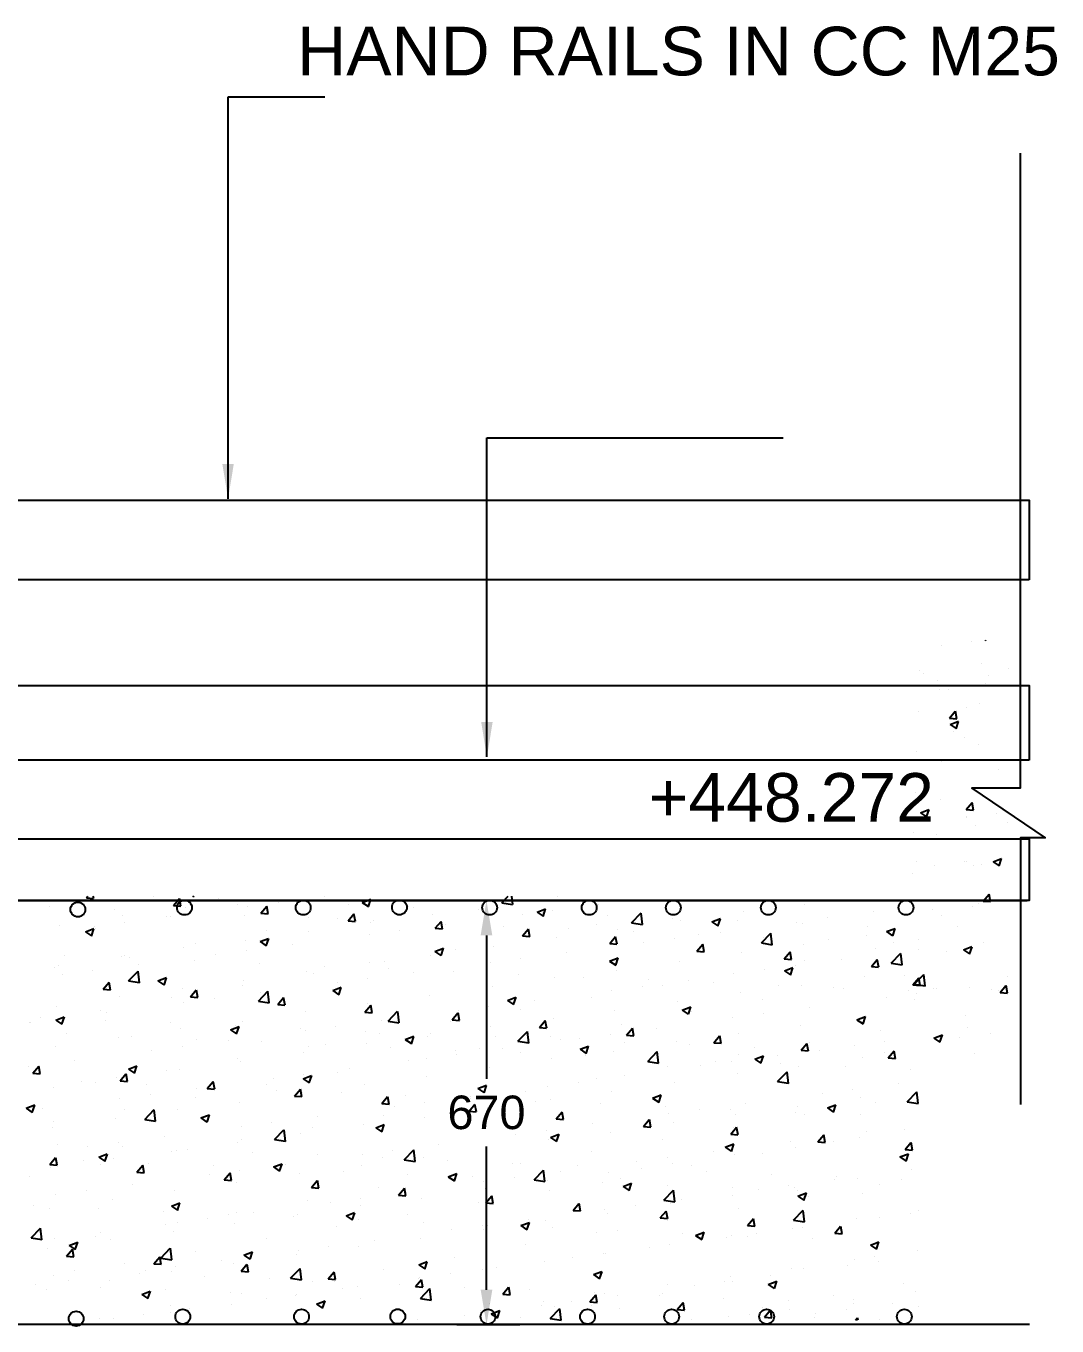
# Model space of a CAD drawing. Header units: metres. Extents: x 323 to 450, y 282 to 479.
# Drawn here: x 365.09 to 370.63, y 299.32 to 306.3 of the extents above; entities that cross this region are included whole.
import ezdxf

# ---------------------------------------------------------------- set-up
doc = ezdxf.new("R2010")
doc.units = ezdxf.units.M
doc.header["$MEASUREMENT"] = 0
for name, color, linetype in [('DIMENSION', 255, 'Continuous'), ('DRAWING', 7, 'Continuous'), ('HATCH', 7, 'Continuous'), ('TEXT', 255, 'Continuous')]:
    doc.layers.add(name, color=color, linetype=linetype)
doc.styles.get("Standard").update_dxf_attribs({"font": 'arial.ttf'})
doc.dimstyles.get("Standard").update_dxf_attribs({"dimtxt": 0.18, "dimasz": 0.1875, "dimexe": 0.18, "dimexo": 0.0625, "dimgap": 0.09, "dimtad": 0, "dimtih": 1, "dimtoh": 1, "dimdec": 4, "dimzin": 0, "dimdsep": 46, "dimtxsty": 'Standard', "dimcen": 0.09, "dimadec": 0, "dimazin": 0, "dimtfac": 1, "dimtdec": 4, "dimtofl": 0, "dimtmove": 0, "dimatfit": 3, "dimfxl": 1, "dimtolj": 1, "dimtzin": 0, "dimarcsym": 0})

# ---------------------------------------------------------------- blocks, each defined once
blk = doc.blocks.new('*D173')
at = {"layer": 'Defpoints', "color": 0, "ltscale": 0.02, "transparency": 16777216}
for p in [(367.3387, 301.6059), (367.5605, 301.6059), (367.3387, 299.3274)]:
    blk.add_point(p, dxfattribs=at)
at = {"layer": 'DIMENSION', "color": 0, "lineweight": -2, "ltscale": 0.02, "transparency": 16777216}
for p, q in [((367.4012, 301.6059), (367.7405, 301.6059)), ((367.5605, 301.4184), (367.5605, 300.6485)), ((367.5605, 299.5149), (367.5605, 300.2847)), ((367.4012, 299.3274), (367.7405, 299.3274))]:
    blk.add_line(p, q, dxfattribs=at)
at = {"layer": 'DIMENSION', "color": 0, "ltscale": 0.02, "transparency": 16777216}
for points in [[(367.5293, 301.4184), (367.5918, 301.4184), (367.5605, 301.6059)], [(367.5293, 299.5149), (367.5918, 299.5149), (367.5605, 299.3274)]]:
    blk.add_solid(points, dxfattribs=at)
at = {"layer": 'DIMENSION', "color": 0, "ltscale": 0.02, "transparency": 16777216, "insert": (367.5605, 300.4666), "char_height": 0.18, "attachment_point": 5}
blk.add_mtext('\\A1;670', dxfattribs=at)

msp = doc.modelspace()

# ---------------------------------------------------------------- linework, layer by layer
at = {"layer": 'DRAWING', "ltscale": 0.02}
for p, q in [((363.18099, 301.60589), (370.46525, 301.60589)), ((370.47779, 299.32738), (363.18099, 299.32738))]:
    msp.add_line(p, q, dxfattribs=at)
msp.add_lwpolyline([(370.42717, 305.62195), (370.42717, 302.20963), (370.16722, 302.20963), (370.56097, 301.94352), (370.42861, 301.94352), (370.42861, 300.51038)], dxfattribs=at)
for points in [[(370.47635, 303.32933), (363.92361, 303.32933), (363.92361, 303.75664), (370.47635, 303.75664)], [(370.47635, 302.36), (363.92361, 302.36), (363.92361, 302.76052), (370.47635, 302.76052)], [(363.18099, 301.93708), (370.47635, 301.93708), (370.47635, 301.60589), (363.18099, 301.60589)]]:
    msp.add_lwpolyline(points, close=True, dxfattribs=at)
for centre in [(365.36533, 301.55774), (365.93802, 301.56827), (366.57607, 301.56827), (367.09295, 301.56892), (367.57771, 301.56827), (368.11235, 301.56827), (368.5641, 301.56827), (369.07448, 301.56827), (369.81399, 301.56827), (367.08388, 299.3711), (365.35626, 299.35991), (365.92896, 299.37045), (366.567, 299.37045), (367.56865, 299.37045), (368.10329, 299.37045), (368.55503, 299.37045), (369.06542, 299.37045), (369.80492, 299.37045)]:
    msp.add_circle(centre, 0.0398, dxfattribs=at)
at = {"layer": 'HATCH', "ltscale": 0.02}
for p, q in [((370.00261, 302.97445), (370.00261, 302.97445)), ((370.16615, 302.99598), (370.16615, 302.99598)), ((370.23899, 303.00513), (370.24208, 303.00305)), ((370.24248, 303.00254), (370.24335, 303.00513)), ((369.88796, 302.83911), (369.88796, 302.83911)), ((370.21793, 302.88093), (370.21793, 302.88093)), ((370.36335, 302.8533), (370.36335, 302.8533)), ((369.90722, 302.82819), (369.90722, 302.82819)), ((369.98236, 302.78791), (369.98236, 302.78791)), ((370.24171, 302.77089), (370.24171, 302.77089)), ((370.25595, 302.81345), (370.25595, 302.81345)), ((369.99429, 302.73832), (369.99429, 302.73832)), ((370.04496, 302.74044), (370.04496, 302.74044)), ((370.04755, 302.58604), (370.07905, 302.62358)), ((370.087, 302.58212), (370.07944, 302.62307)), ((370.1389, 302.64447), (370.1389, 302.64447)), ((370.20999, 302.66346), (370.20999, 302.66346)), ((369.88001, 302.62163), (369.88001, 302.62163)), ((370.04755, 302.58604), (370.0866, 302.58263)), ((370.05063, 302.55124), (370.09637, 302.5688)), ((370.08353, 302.52882), (370.09677, 302.56829)), ((370.05063, 302.55124), (370.08313, 302.52932)), ((370.06985, 302.51323), (370.06985, 302.51323)), ((370.12598, 302.48139), (370.12598, 302.48139)), ((370.20204, 302.44598), (370.20204, 302.44598)), ((369.87207, 302.40416), (369.87207, 302.40416)), ((370.00741, 302.35045), (370.00741, 302.35045)), ((370.31057, 302.30989), (370.31057, 302.30989)), ((369.89799, 302.25557), (369.89799, 302.25557)), ((369.86412, 302.18669), (369.86412, 302.18669)), ((369.99877, 302.14756), (369.99877, 302.14756)), ((369.89168, 302.07752), (369.93742, 302.09507)), ((369.89168, 302.07752), (369.92417, 302.0556)), ((369.92457, 302.05509), (369.93782, 302.09457)), ((370.1382, 302.09465), (370.16969, 302.13219)), ((370.1382, 302.09465), (370.17724, 302.09124)), ((370.17764, 302.09073), (370.17009, 302.13168)), ((370.30225, 302.07376), (370.30225, 302.07376)), ((370.13651, 302.05981), (370.13651, 302.05981)), ((370.13871, 302.05223), (370.13871, 302.05223)), ((370.18616, 302.01104), (370.18616, 302.01104)), ((370.36142, 302.02606), (370.36142, 302.02606)), ((369.85618, 301.96922), (369.85618, 301.96922)), ((369.98044, 301.96066), (369.98044, 301.96066)), ((369.8688, 301.8155), (369.8688, 301.8155)), ((369.96685, 301.79457), (369.96685, 301.79457)), ((370.1304, 301.8161), (370.1304, 301.8161)), ((370.13697, 301.81723), (370.13697, 301.81723)), ((370.17821, 301.79357), (370.17821, 301.79357)), ((370.21753, 301.80076), (370.21753, 301.80076)), ((370.28162, 301.81449), (370.32737, 301.83205)), ((370.28163, 301.81449), (370.31412, 301.79257)), ((370.31452, 301.79207), (370.32777, 301.83155)), ((369.84824, 301.75174), (369.84824, 301.75174)), ((365.41102, 301.62052), (365.41869, 301.62967)), ((365.41102, 301.62052), (365.45007, 301.61711)), ((365.45047, 301.6166), (365.44806, 301.62967)), ((365.77158, 301.62954), (365.77158, 301.62954)), ((365.87959, 301.57953), (365.91109, 301.61706)), ((365.87959, 301.57953), (365.91864, 301.57611)), ((365.91904, 301.57561), (365.91149, 301.61656)), ((365.98177, 301.62967), (365.98697, 301.62616)), ((365.98737, 301.62565), (365.98872, 301.62967)), ((366.12031, 301.6148), (366.12031, 301.6148)), ((366.22364, 301.58572), (366.22364, 301.58572)), ((366.27215, 301.61068), (366.27215, 301.61068)), ((366.34816, 301.53854), (366.37966, 301.57607)), ((366.38761, 301.53461), (366.38006, 301.57556)), ((366.44135, 301.59373), (366.44135, 301.59373)), ((366.46905, 301.60007), (366.46905, 301.60007)), ((366.68877, 301.62631), (366.68877, 301.62631)), ((366.81778, 301.58533), (366.81778, 301.58533)), ((366.89332, 301.59576), (366.93907, 301.61331)), ((366.89332, 301.59576), (366.92582, 301.57384)), ((366.92622, 301.57333), (366.93947, 301.61281)), ((367.60821, 301.57899), (367.60821, 301.57899)), ((367.64301, 301.59403), (367.6772, 301.62967)), ((367.64301, 301.59403), (367.70111, 301.58502)), ((367.70151, 301.58454), (367.69626, 301.62967)), ((367.94363, 301.62498), (367.94363, 301.62498)), ((368.16399, 301.58549), (368.16399, 301.58549)), ((368.91557, 301.60604), (368.91557, 301.60604)), ((369.27036, 301.58613), (369.27036, 301.58613)), ((370.17027, 301.57609), (370.17027, 301.57609)), ((370.20596, 301.59101), (370.20596, 301.59101)), ((370.22884, 301.60326), (370.26033, 301.64079)), ((370.22884, 301.60326), (370.26789, 301.59985)), ((370.26828, 301.59934), (370.26073, 301.64029)), ((365.21185, 301.57125), (365.21185, 301.57125)), ((365.56059, 301.55652), (365.56059, 301.55652)), ((365.60676, 301.52286), (365.60676, 301.52286)), ((365.84265, 301.52032), (365.84265, 301.52032)), ((365.86523, 301.51789), (365.86523, 301.51789)), ((365.90932, 301.54179), (365.90932, 301.54179)), ((365.94218, 301.56886), (365.94218, 301.56886)), ((366.25806, 301.52705), (366.25806, 301.52705)), ((366.27781, 301.5722), (366.27781, 301.5722)), ((366.34816, 301.53854), (366.38721, 301.53512)), ((366.60679, 301.51232), (366.60679, 301.51232)), ((366.76116, 301.50767), (366.76116, 301.50767)), ((366.81673, 301.49754), (366.84823, 301.53507)), ((366.85618, 301.49362), (366.84863, 301.53457)), ((367.14214, 301.57307), (367.14214, 301.57307)), ((367.16652, 301.5706), (367.16652, 301.5706)), ((367.26891, 301.53001), (367.26891, 301.53001)), ((367.51525, 301.55586), (367.51525, 301.55586)), ((367.75303, 301.53138), (367.75303, 301.53138)), ((367.83217, 301.54344), (367.87791, 301.56099)), ((367.83217, 301.54344), (367.86467, 301.52152)), ((367.86399, 301.54113), (367.86399, 301.54113)), ((367.86507, 301.52101), (367.87831, 301.56049)), ((367.91657, 301.55291), (367.91657, 301.55291)), ((368.21272, 301.52639), (368.21272, 301.52639)), ((368.34021, 301.4859), (368.39109, 301.53893)), ((368.39871, 301.47641), (368.3915, 301.53845)), ((368.53458, 301.54064), (368.53458, 301.54064)), ((368.56146, 301.51166), (368.56146, 301.51166)), ((368.77102, 301.49112), (368.81676, 301.50867)), ((368.80391, 301.46869), (368.81716, 301.50817)), ((368.94038, 301.54431), (368.94038, 301.54431)), ((369.39179, 301.51209), (369.39179, 301.51209)), ((369.63921, 301.54467), (369.63921, 301.54467)), ((369.84029, 301.53427), (369.84029, 301.53427)), ((369.95854, 301.55844), (369.95854, 301.55844)), ((370.00548, 301.52321), (370.00548, 301.52321)), ((365.26745, 301.47388), (365.26745, 301.47388)), ((365.40558, 301.43737), (365.45132, 301.45493)), ((365.40558, 301.43737), (365.43807, 301.41545)), ((365.43847, 301.41495), (365.45172, 301.45443)), ((365.45427, 301.46378), (365.45427, 301.46378)), ((365.46167, 301.45492), (365.46167, 301.45492)), ((365.61781, 301.48531), (365.61781, 301.48531)), ((366.38017, 301.44228), (366.38017, 301.44228)), ((366.60351, 301.44219), (366.60351, 301.44219)), ((366.81673, 301.49754), (366.85578, 301.49412)), ((366.93893, 301.48818), (366.93893, 301.48818)), ((366.95553, 301.49758), (366.95553, 301.49758)), ((367.09303, 301.44449), (367.09303, 301.44449)), ((367.28531, 301.45655), (367.3168, 301.49408)), ((367.28531, 301.45655), (367.32435, 301.45313)), ((367.30426, 301.48285), (367.30426, 301.48285)), ((367.32475, 301.45262), (367.3172, 301.49357)), ((367.34045, 301.47707), (367.34045, 301.47707)), ((367.653, 301.46811), (367.653, 301.46811)), ((367.75388, 301.41555), (367.78537, 301.45308)), ((367.79332, 301.41163), (367.78577, 301.45258)), ((368.00173, 301.45338), (368.00173, 301.45338)), ((368.1536, 301.47524), (368.1536, 301.47524)), ((368.26566, 301.44933), (368.26566, 301.44933)), ((368.34021, 301.4859), (368.39831, 301.47689)), ((368.35047, 301.43864), (368.35047, 301.43864)), ((368.60496, 301.49831), (368.60496, 301.49831)), ((368.77102, 301.49112), (368.80351, 301.4692)), ((368.81567, 301.43625), (368.81567, 301.43625)), ((368.91019, 301.49693), (368.91019, 301.49693)), ((369.22825, 301.49056), (369.22825, 301.49056)), ((369.25893, 301.48219), (369.25893, 301.48219)), ((369.60766, 301.46746), (369.60766, 301.46746)), ((369.70986, 301.4388), (369.75561, 301.45635)), ((369.70986, 301.4388), (369.74236, 301.41688)), ((369.74276, 301.41637), (369.75601, 301.45585)), ((370.09032, 301.46694), (370.09032, 301.46694)), ((365.99919, 301.37688), (365.99919, 301.37688)), ((366.26421, 301.39321), (366.26421, 301.39321)), ((366.34442, 301.38505), (366.39017, 301.40261)), ((366.34442, 301.38505), (366.37692, 301.36313)), ((366.37732, 301.36263), (366.39057, 301.40211)), ((366.51691, 301.36864), (366.51691, 301.36864)), ((366.92949, 301.42296), (366.92949, 301.42296)), ((367.75388, 301.41555), (367.79292, 301.41213)), ((367.77262, 301.40985), (367.77262, 301.40985)), ((367.93568, 301.40751), (367.93568, 301.40751)), ((368.22245, 301.37456), (368.25394, 301.41209)), ((368.22245, 301.37456), (368.2615, 301.37114)), ((368.26189, 301.37063), (368.25434, 301.41158)), ((368.40471, 301.38214), (368.40471, 301.38214)), ((368.56825, 301.40367), (368.56825, 301.40367)), ((368.69102, 301.33356), (368.72251, 301.37109)), ((368.6992, 301.42391), (368.6992, 301.42391)), ((368.73047, 301.32964), (368.72291, 301.37059)), ((369.03742, 301.37777), (369.0883, 301.4308)), ((369.03742, 301.37777), (369.09552, 301.36876)), ((369.04794, 301.40917), (369.04794, 301.40917)), ((369.09592, 301.36828), (369.0887, 301.43032)), ((369.26241, 301.36866), (369.26241, 301.36866)), ((369.39667, 301.39444), (369.39667, 301.39444)), ((369.60172, 301.41764), (369.60172, 301.41764)), ((369.74541, 301.3797), (369.74541, 301.3797)), ((369.87932, 301.39392), (369.87932, 301.39392)), ((370.22806, 301.37919), (370.22806, 301.37919)), ((365.29287, 301.3122), (365.29287, 301.3122)), ((365.59882, 301.30539), (365.59882, 301.30539)), ((365.61821, 301.31148), (365.61821, 301.31148)), ((365.64161, 301.29747), (365.64161, 301.29747)), ((365.93423, 301.35138), (365.93423, 301.35138)), ((366.10595, 301.31454), (366.10595, 301.31454)), ((366.26949, 301.33607), (366.26949, 301.33607)), ((367.26096, 301.31253), (367.26096, 301.31253)), ((367.28327, 301.33273), (367.32901, 301.35029)), ((367.28327, 301.33273), (367.31577, 301.31081)), ((367.31617, 301.31031), (367.32941, 301.34979)), ((367.39163, 301.34445), (367.39163, 301.34445)), ((367.60027, 301.36151), (367.60027, 301.36151)), ((367.99213, 301.32783), (367.99213, 301.32783)), ((368.22212, 301.28041), (368.26786, 301.29797)), ((368.25501, 301.25799), (368.26826, 301.29747)), ((368.69102, 301.33356), (368.73007, 301.33015)), ((368.93244, 301.32684), (368.93244, 301.32684)), ((369.15959, 301.29257), (369.19108, 301.3301)), ((369.19904, 301.28864), (369.19148, 301.32959)), ((369.65056, 301.34704), (369.65056, 301.34704)), ((369.73462, 301.26964), (369.78551, 301.32267)), ((369.79313, 301.26015), (369.78591, 301.32219)), ((369.87993, 301.34132), (369.87993, 301.34132)), ((370.0341, 301.33335), (370.0341, 301.33335)), ((370.12267, 301.34077), (370.16841, 301.35833)), ((370.12267, 301.34077), (370.15517, 301.31885)), ((370.15557, 301.31834), (370.16881, 301.35782)), ((370.16233, 301.35862), (370.16233, 301.35862)), ((365.23722, 301.24609), (365.23722, 301.24609)), ((365.25951, 301.25641), (365.25951, 301.25641)), ((365.44596, 301.22765), (365.44596, 301.22765)), ((365.638, 301.17392), (365.68888, 301.22695)), ((365.6965, 301.16443), (365.68928, 301.22647)), ((365.69337, 301.26022), (365.69337, 301.26022)), ((365.99034, 301.28273), (365.99034, 301.28273)), ((366.33908, 301.268), (366.33908, 301.268)), ((366.68781, 301.25327), (366.68781, 301.25327)), ((366.93099, 301.27071), (366.93099, 301.27071)), ((367.01065, 301.27905), (367.01065, 301.27905)), ((367.03655, 301.23853), (367.03655, 301.23853)), ((367.58117, 301.27372), (367.58117, 301.27372)), ((367.74471, 301.29525), (367.74471, 301.29525)), ((368.22212, 301.28041), (368.25461, 301.25849)), ((368.25772, 301.23186), (368.25772, 301.23186)), ((368.59702, 301.28084), (368.59702, 301.28084)), ((369.05639, 301.2329), (369.05639, 301.2329)), ((369.15959, 301.29257), (369.19864, 301.28915)), ((369.16096, 301.22809), (369.20671, 301.24565)), ((369.16096, 301.22809), (369.19346, 301.20617)), ((369.19386, 301.20567), (369.20711, 301.24515)), ((369.21993, 301.25443), (369.21993, 301.25443)), ((369.26958, 301.28165), (369.26958, 301.28165)), ((369.46735, 301.28701), (369.46735, 301.28701)), ((369.62816, 301.25157), (369.65965, 301.28911)), ((369.62816, 301.25157), (369.66721, 301.24816)), ((369.66761, 301.24765), (369.66005, 301.2886)), ((369.73462, 301.26964), (369.79272, 301.26063)), ((365.28241, 301.20612), (365.28241, 301.20612)), ((365.50166, 301.12913), (365.53316, 301.16667)), ((365.54111, 301.12521), (365.53356, 301.16616)), ((365.638, 301.17392), (365.6961, 301.16491)), ((365.79552, 301.17435), (365.84127, 301.19191)), ((365.79552, 301.17435), (365.82802, 301.15243)), ((365.82842, 301.15193), (365.84167, 301.19141)), ((366.25626, 301.17573), (366.25626, 301.17573)), ((366.59557, 301.22471), (366.59557, 301.22471)), ((366.62967, 301.21366), (366.62967, 301.21366)), ((366.75763, 301.1653), (366.75763, 301.1653)), ((366.92117, 301.18683), (366.92117, 301.18683)), ((367.16859, 301.2194), (367.16859, 301.2194)), ((367.38528, 301.2238), (367.38528, 301.2238)), ((367.73402, 301.20906), (367.73402, 301.20906)), ((367.92774, 301.19004), (367.92774, 301.19004)), ((368.08275, 301.19433), (368.08275, 301.19433)), ((368.43149, 301.17959), (368.43149, 301.17959)), ((368.64381, 301.17859), (368.64381, 301.17859)), ((368.78022, 301.16486), (368.78022, 301.16486)), ((368.88859, 301.21625), (368.88859, 301.21625)), ((369.59377, 301.20017), (369.59377, 301.20017)), ((369.8071, 301.2036), (369.8071, 301.2036)), ((369.85091, 301.15287), (369.88241, 301.1904)), ((369.85867, 301.1561), (369.90955, 301.20913)), ((369.89036, 301.14894), (369.8828, 301.18989)), ((369.91717, 301.14661), (369.90995, 301.20865)), ((370.3595, 301.19882), (370.3595, 301.19882)), ((365.50166, 301.12913), (365.54071, 301.12572)), ((365.59087, 301.08791), (365.59087, 301.08791)), ((365.92629, 301.13391), (365.92629, 301.13391)), ((365.97024, 301.08814), (366.00173, 301.12567)), ((365.97024, 301.08814), (366.00928, 301.08472)), ((366.00968, 301.08422), (366.00213, 301.12517)), ((366.24868, 301.14826), (366.24868, 301.14826)), ((366.3352, 301.06579), (366.38609, 301.11882)), ((366.34505, 301.11098), (366.34505, 301.11098)), ((366.39371, 301.0563), (366.38649, 301.11834)), ((366.73437, 301.12203), (366.78011, 301.13959)), ((366.73437, 301.12203), (366.76687, 301.10011)), ((366.76727, 301.09961), (366.78051, 301.13909)), ((367.25302, 301.09506), (367.25302, 301.09506)), ((367.59232, 301.14404), (367.59232, 301.14404)), ((367.67322, 301.06971), (367.71896, 301.08727)), ((367.70611, 301.04729), (367.71936, 301.08677)), ((368.23285, 301.12448), (368.23285, 301.12448)), ((368.39639, 301.14601), (368.39639, 301.14601)), ((368.50761, 301.15085), (368.50761, 301.15085)), ((368.92449, 301.10937), (368.92449, 301.10937)), ((369.12896, 301.15012), (369.12896, 301.15012)), ((369.25447, 301.15119), (369.25447, 301.15119)), ((369.42611, 301.13821), (369.42611, 301.13821)), ((369.47769, 301.13539), (369.47769, 301.13539)), ((369.82643, 301.12065), (369.82643, 301.12065)), ((369.85091, 301.15287), (369.88996, 301.14945)), ((369.85867, 301.1561), (369.91677, 301.14709)), ((369.87161, 301.10519), (369.87161, 301.10519)), ((369.96034, 301.13487), (369.96034, 301.13487)), ((369.97851, 301.13342), (369.97851, 301.13342)), ((370.15438, 301.14115), (370.15438, 301.14115)), ((370.27482, 301.13001), (370.27482, 301.13001)), ((370.30908, 301.12014), (370.30908, 301.12014)), ((370.31948, 301.11187), (370.35098, 301.1494)), ((370.31948, 301.11187), (370.35853, 301.10845)), ((370.35893, 301.10795), (370.35137, 301.1489)), ((365.25157, 301.03893), (365.25157, 301.03893)), ((365.48672, 301.01747), (365.48672, 301.01747)), ((365.8677, 301.08287), (365.8677, 301.08287)), ((365.93409, 301.05688), (365.93409, 301.05688)), ((366.09764, 301.07841), (366.09764, 301.07841)), ((366.3352, 301.06579), (366.3933, 301.05678)), ((366.43881, 301.04714), (366.4703, 301.08468)), ((366.43881, 301.04714), (366.47785, 301.04373)), ((366.47825, 301.04322), (366.4707, 301.08417)), ((366.90738, 301.00615), (366.93887, 301.04368)), ((366.92304, 301.05324), (366.92304, 301.05324)), ((366.94682, 301.00223), (366.93927, 301.04318)), ((367.57286, 301.03759), (367.57286, 301.03759)), ((367.67322, 301.06971), (367.70571, 301.04779)), ((367.74564, 301.02006), (367.74564, 301.02006)), ((367.82027, 301.07016), (367.82027, 301.07016)), ((368.12663, 301.08546), (368.12663, 301.08546)), ((368.58908, 301.06337), (368.58908, 301.06337)), ((368.61206, 301.01739), (368.65781, 301.03495)), ((368.61206, 301.01739), (368.64456, 300.99547)), ((368.64496, 300.99497), (368.65821, 301.03445)), ((369.04513, 301.07281), (369.04513, 301.07281)), ((369.29549, 301.02935), (369.29549, 301.02935)), ((369.70807, 301.08366), (369.70807, 301.08366)), ((369.86224, 301.07569), (369.86224, 301.07569)), ((365.10573, 300.95207), (365.10573, 300.95207)), ((365.11056, 300.94846), (365.11056, 300.94846)), ((365.16566, 300.97838), (365.16566, 300.97838)), ((365.24662, 300.96365), (365.29237, 300.98121)), ((365.24663, 300.96365), (365.27912, 300.94173)), ((365.2741, 300.96999), (365.2741, 300.96999)), ((365.27952, 300.94123), (365.29277, 300.9807)), ((365.51439, 300.96365), (365.51439, 300.96365)), ((365.52152, 301.00256), (365.52152, 301.00256)), ((365.86313, 300.94891), (365.86313, 300.94891)), ((366.24832, 300.95826), (366.24832, 300.95826)), ((366.58763, 301.00724), (366.58763, 301.00724)), ((366.90738, 301.00615), (366.94643, 301.00273)), ((366.99673, 300.96174), (366.99673, 300.96174)), ((367.03241, 300.95766), (367.08329, 301.01069)), ((367.03241, 300.95766), (367.09051, 300.94865)), ((367.09091, 300.94817), (367.08369, 301.01021)), ((367.36466, 300.95466), (367.36466, 300.95466)), ((367.37595, 300.96515), (367.40744, 301.00269)), ((367.37595, 300.96515), (367.415, 300.96174)), ((367.41539, 300.96123), (367.40784, 301.00218)), ((367.40931, 301.01606), (367.40931, 301.01606)), ((367.84452, 300.92416), (367.87601, 300.96169)), ((367.88397, 300.92024), (367.87641, 300.96119)), ((367.9198, 300.97257), (367.9198, 300.97257)), ((368.24977, 301.01439), (368.24977, 301.01439)), ((368.66415, 301.00741), (368.66415, 301.00741)), ((368.88453, 300.97524), (368.88453, 300.97524)), ((369.04807, 300.99677), (369.04807, 300.99677)), ((369.55091, 300.96507), (369.59665, 300.98263)), ((369.55091, 300.96507), (369.58341, 300.94315)), ((369.58381, 300.94265), (369.59705, 300.98213)), ((369.58583, 300.9827), (369.58583, 300.9827)), ((370.13505, 300.98998), (370.13505, 300.98998)), ((365.3034, 300.89063), (365.3034, 300.89063)), ((365.91835, 300.91644), (365.91835, 300.91644)), ((366.18547, 300.91133), (366.23121, 300.92889)), ((366.18547, 300.91133), (366.21797, 300.88941)), ((366.21186, 300.93418), (366.21186, 300.93418)), ((366.21837, 300.88891), (366.23161, 300.92838)), ((366.5606, 300.91944), (366.5606, 300.91944)), ((366.58578, 300.90764), (366.58578, 300.90764)), ((366.74932, 300.92917), (366.74932, 300.92917)), ((366.90933, 300.90471), (366.90933, 300.90471)), ((366.98368, 300.88927), (366.98368, 300.88927)), ((367.24507, 300.87759), (367.24507, 300.87759)), ((367.25807, 300.88997), (367.25807, 300.88997)), ((367.58438, 300.92657), (367.58438, 300.92657)), ((367.72962, 300.84953), (367.7805, 300.90256)), ((367.78812, 300.84004), (367.7809, 300.90208)), ((367.84452, 300.92416), (367.88357, 300.92074)), ((368.22454, 300.88835), (368.22454, 300.88835)), ((368.28316, 300.94202), (368.28316, 300.94202)), ((368.31309, 300.88317), (368.34458, 300.9207)), ((368.31309, 300.88317), (368.35214, 300.87975)), ((368.35254, 300.87924), (368.34498, 300.92019)), ((368.47195, 300.92092), (368.47195, 300.92092)), ((368.78166, 300.84217), (368.81316, 300.8797)), ((368.82111, 300.83825), (368.81355, 300.8792)), ((368.91655, 300.89189), (368.91655, 300.89189)), ((369.24653, 300.93372), (369.24653, 300.93372)), ((369.67561, 300.90959), (369.67561, 300.90959)), ((369.96372, 300.86704), (370.00946, 300.8846)), ((369.99661, 300.84462), (370.00986, 300.8841)), ((370.14644, 300.92368), (370.14644, 300.92368)), ((370.2665, 300.89388), (370.2665, 300.89388)), ((365.24362, 300.82146), (365.24362, 300.82146)), ((365.58293, 300.87044), (365.58293, 300.87044)), ((365.65213, 300.8759), (365.65213, 300.8759)), ((365.92578, 300.82075), (365.92578, 300.82075)), ((366.00087, 300.86116), (366.00087, 300.86116)), ((366.1732, 300.85332), (366.1732, 300.85332)), ((366.3496, 300.84643), (366.3496, 300.84643)), ((366.60269, 300.82387), (366.60269, 300.82387)), ((366.69834, 300.83169), (366.69834, 300.83169)), ((366.9151, 300.83577), (366.9151, 300.83577)), ((367.04707, 300.81696), (367.04707, 300.81696)), ((367.12432, 300.85901), (367.17006, 300.87657)), ((367.12432, 300.85901), (367.15681, 300.83709)), ((367.15721, 300.83659), (367.17046, 300.87606)), ((367.5212, 300.81123), (367.5212, 300.81123)), ((367.6068, 300.87524), (367.6068, 300.87524)), ((367.64841, 300.8125), (367.64841, 300.8125)), ((367.72962, 300.84953), (367.78772, 300.84052)), ((367.90218, 300.87662), (367.90218, 300.87662)), ((367.95554, 300.8605), (367.95554, 300.8605)), ((368.06099, 300.86682), (368.06099, 300.86682)), ((368.06316, 300.80669), (368.10891, 300.82425)), ((368.09606, 300.78427), (368.10931, 300.82374)), ((368.30427, 300.84577), (368.30427, 300.84577)), ((368.58113, 300.8459), (368.58113, 300.8459)), ((368.65301, 300.83104), (368.65301, 300.83104)), ((368.78166, 300.84217), (368.82071, 300.83875)), ((369.00174, 300.8163), (369.00174, 300.8163)), ((369.25023, 300.80118), (369.28173, 300.83871)), ((369.28968, 300.79725), (369.28213, 300.8382)), ((369.29462, 300.84419), (369.29462, 300.84419)), ((369.53621, 300.826), (369.53621, 300.826)), ((369.69975, 300.84753), (369.69975, 300.84753)), ((369.96372, 300.86704), (369.99622, 300.84512)), ((370.10296, 300.87234), (370.10296, 300.87234)), ((365.34966, 300.7449), (365.34966, 300.7449)), ((365.76224, 300.79922), (365.76224, 300.79922)), ((366.22171, 300.75847), (366.22171, 300.75847)), ((366.24038, 300.74079), (366.24038, 300.74079)), ((366.57968, 300.78977), (366.57968, 300.78977)), ((367.14021, 300.74583), (367.14021, 300.74583)), ((367.23746, 300.7584), (367.23746, 300.7584)), ((367.39581, 300.80222), (367.39581, 300.80222)), ((367.401, 300.77993), (367.401, 300.77993)), ((367.74454, 300.78749), (367.74454, 300.78749)), ((367.91185, 300.75509), (367.91185, 300.75509)), ((368.06316, 300.80669), (368.09566, 300.78477)), ((368.09328, 300.77275), (368.09328, 300.77275)), ((368.24183, 300.79692), (368.24183, 300.79692)), ((368.42682, 300.7414), (368.47771, 300.79443)), ((368.42682, 300.7414), (368.48492, 300.73239)), ((368.44201, 300.75802), (368.44201, 300.75802)), ((368.48532, 300.73191), (368.47811, 300.79395)), ((368.79075, 300.74328), (368.79075, 300.74328)), ((368.87622, 300.73911), (368.87622, 300.73911)), ((368.91364, 300.7788), (368.91364, 300.7788)), ((369.00201, 300.75437), (369.04775, 300.77193)), ((369.00201, 300.75437), (369.03451, 300.73245)), ((369.03491, 300.73195), (369.04815, 300.77142)), ((369.12363, 300.77168), (369.12363, 300.77168)), ((369.25023, 300.80118), (369.28928, 300.79776)), ((369.35048, 300.80157), (369.35048, 300.80157)), ((369.57789, 300.76522), (369.57789, 300.76522)), ((369.69921, 300.78683), (369.69921, 300.78683)), ((369.7188, 300.76018), (369.7503, 300.79771)), ((369.7188, 300.76018), (369.75785, 300.75676)), ((369.75825, 300.75626), (369.7507, 300.79721)), ((370.18186, 300.78631), (370.18186, 300.78631)), ((365.10224, 300.71233), (365.10224, 300.71233)), ((365.12374, 300.67874), (365.15523, 300.71627)), ((365.12374, 300.67874), (365.16278, 300.67532)), ((365.16318, 300.67482), (365.15563, 300.71577)), ((365.59231, 300.63774), (365.6238, 300.67527)), ((365.63175, 300.63382), (365.6242, 300.67477)), ((365.63657, 300.70062), (365.68231, 300.71818)), ((365.63657, 300.70062), (365.66907, 300.67871)), ((365.66947, 300.6782), (365.68271, 300.71768)), ((365.84073, 300.69308), (365.84073, 300.69308)), ((365.9104, 300.69897), (365.9104, 300.69897)), ((366.57746, 300.67151), (366.57746, 300.67151)), ((366.75923, 300.68043), (366.75923, 300.68043)), ((366.82488, 300.70408), (366.82488, 300.70408)), ((367.57644, 300.7091), (367.57644, 300.7091)), ((368.53266, 300.7134), (368.53266, 300.7134)), ((368.71267, 300.71758), (368.71267, 300.71758)), ((368.90861, 300.67442), (368.90861, 300.67442)), ((369.12403, 300.63327), (369.17491, 300.6863)), ((369.13948, 300.72855), (369.13948, 300.72855)), ((369.18253, 300.62377), (369.17531, 300.68582)), ((369.23858, 300.71624), (369.23858, 300.71624)), ((369.48822, 300.71381), (369.48822, 300.71381)), ((369.83695, 300.69908), (369.83695, 300.69908)), ((365.23568, 300.60399), (365.23568, 300.60399)), ((365.38442, 300.63158), (365.38442, 300.63158)), ((365.45974, 300.62768), (365.45974, 300.62768)), ((365.57498, 300.65297), (365.57498, 300.65297)), ((365.59231, 300.63774), (365.63136, 300.63433)), ((365.73316, 300.61684), (365.73316, 300.61684)), ((366.06088, 300.59675), (366.09237, 300.63428)), ((366.08189, 300.60211), (366.08189, 300.60211)), ((366.10032, 300.59283), (366.09277, 300.63378)), ((366.37825, 300.61504), (366.37825, 300.61504)), ((366.41392, 300.64998), (366.41392, 300.64998)), ((366.57542, 300.6483), (366.62116, 300.66586)), ((366.57542, 300.6483), (366.60791, 300.62639)), ((366.60831, 300.62588), (366.62156, 300.66536)), ((366.90716, 300.61829), (366.90716, 300.61829)), ((367.23713, 300.66012), (367.23713, 300.66012)), ((367.51426, 300.59598), (367.56001, 300.61354)), ((367.54716, 300.57356), (367.56041, 300.61304)), ((367.88914, 300.60916), (367.88914, 300.60916)), ((368.05268, 300.63069), (368.05268, 300.63069)), ((368.15167, 300.648), (368.15167, 300.648)), ((368.3001, 300.66326), (368.3001, 300.66326)), ((368.57319, 300.62842), (368.57319, 300.62842)), ((369.12403, 300.63327), (369.18213, 300.62426)), ((369.77531, 300.62244), (369.77531, 300.62244)), ((365.59038, 300.54156), (365.59038, 300.54156)), ((365.75392, 300.56309), (365.75392, 300.56309)), ((365.99726, 300.54964), (365.99726, 300.54964)), ((366.00134, 300.59566), (366.00134, 300.59566)), ((366.06088, 300.59675), (366.09993, 300.59333)), ((366.43063, 300.58738), (366.43063, 300.58738)), ((366.52945, 300.55575), (366.56094, 300.59329)), ((366.52945, 300.55575), (366.5685, 300.55234)), ((366.5689, 300.55183), (366.56134, 300.59278)), ((366.57174, 300.5723), (366.57174, 300.5723)), ((366.77936, 300.57264), (366.77936, 300.57264)), ((366.99802, 300.51476), (367.02951, 300.55229)), ((367.03747, 300.51084), (367.02991, 300.55179)), ((367.1281, 300.55791), (367.1281, 300.55791)), ((367.47656, 300.55484), (367.47656, 300.55484)), ((367.47683, 300.54317), (367.47683, 300.54317)), ((367.51427, 300.59598), (367.54676, 300.57407)), ((367.77069, 300.58261), (367.77069, 300.58261)), ((367.82557, 300.52844), (367.82557, 300.52844)), ((367.90391, 300.53762), (367.90391, 300.53762)), ((368.23388, 300.57944), (368.23388, 300.57944)), ((368.45311, 300.54367), (368.49885, 300.56122)), ((368.45311, 300.54367), (368.48561, 300.52175)), ((368.48601, 300.52124), (368.49925, 300.56072)), ((369.36435, 300.56834), (369.36435, 300.56834)), ((369.5279, 300.58987), (369.5279, 300.58987)), ((369.56994, 300.54775), (369.56994, 300.54775)), ((369.82124, 300.52514), (369.87212, 300.57817)), ((369.87974, 300.51564), (369.87252, 300.57769)), ((365.08767, 300.48992), (365.13341, 300.50748)), ((365.08767, 300.48992), (365.12017, 300.468)), ((365.12057, 300.4675), (365.13381, 300.50698)), ((365.1778, 300.48724), (365.1778, 300.48724)), ((365.61628, 300.48424), (365.61628, 300.48424)), ((365.72461, 300.42942), (365.77549, 300.48245)), ((365.78311, 300.41993), (365.77589, 300.48197)), ((365.90246, 300.48149), (365.90246, 300.48149)), ((366.23243, 300.52332), (366.23243, 300.52332)), ((366.99802, 300.51476), (367.03707, 300.51134)), ((367.0656, 300.50074), (367.0656, 300.50074)), ((367.22914, 300.52227), (367.22914, 300.52227)), ((367.38971, 300.51721), (367.38971, 300.51721)), ((367.46659, 300.47376), (367.49809, 300.5113)), ((367.46659, 300.47376), (367.50564, 300.47035)), ((367.50604, 300.46984), (367.49848, 300.51079)), ((367.56849, 300.49162), (367.56849, 300.49162)), ((367.93516, 300.43277), (367.96666, 300.4703)), ((367.97461, 300.42885), (367.96706, 300.4698)), ((368.1743, 300.5137), (368.1743, 300.5137)), ((368.52304, 300.49897), (368.52304, 300.49897)), ((368.54082, 300.45992), (368.54082, 300.45992)), ((368.70436, 300.48145), (368.70436, 300.48145)), ((368.87177, 300.48423), (368.87177, 300.48423)), ((368.95178, 300.51402), (368.95178, 300.51402)), ((369.22051, 300.4695), (369.22051, 300.4695)), ((369.23064, 300.49877), (369.23064, 300.49877)), ((369.39196, 300.49135), (369.4377, 300.5089)), ((369.39196, 300.49135), (369.42445, 300.46943)), ((369.42485, 300.46892), (369.4381, 300.5084)), ((369.64863, 300.5198), (369.64863, 300.5198)), ((369.82124, 300.52514), (369.87934, 300.51613)), ((365.2353, 300.41885), (365.2353, 300.41885)), ((365.56704, 300.4355), (365.56704, 300.4355)), ((365.72461, 300.42942), (365.78271, 300.42041)), ((366.02652, 300.4376), (366.07226, 300.45516)), ((366.02652, 300.4376), (366.05901, 300.41568)), ((366.05941, 300.41518), (366.07266, 300.45466)), ((366.24206, 300.39232), (366.24206, 300.39232)), ((366.4056, 300.41385), (366.4056, 300.41385)), ((366.65302, 300.44642), (366.65302, 300.44642)), ((366.89921, 300.40082), (366.89921, 300.40082)), ((366.96537, 300.38528), (367.01111, 300.40284)), ((366.99826, 300.36286), (367.01151, 300.40234)), ((367.00872, 300.45181), (367.00872, 300.45181)), ((367.22919, 300.44264), (367.22919, 300.44264)), ((367.93516, 300.43277), (367.97421, 300.42935)), ((368.12824, 300.4056), (368.12824, 300.4056)), ((368.40373, 300.39177), (368.43523, 300.42931)), ((368.40373, 300.39177), (368.44278, 300.38836)), ((368.44318, 300.38785), (368.43563, 300.4288)), ((368.56525, 300.41095), (368.56525, 300.41095)), ((368.87231, 300.35078), (368.9038, 300.38831)), ((368.88667, 300.38901), (368.88667, 300.38901)), ((368.90066, 300.45695), (368.90066, 300.45695)), ((369.26765, 300.4544), (369.26765, 300.4544)), ((369.56924, 300.45476), (369.56924, 300.45476)), ((365.22774, 300.38652), (365.22774, 300.38652)), ((365.82948, 300.338), (365.82948, 300.338)), ((366.24676, 300.32102), (366.24676, 300.32102)), ((366.42182, 300.32129), (366.4727, 300.37432)), ((366.42182, 300.32129), (366.47992, 300.31228)), ((366.48032, 300.3118), (366.4731, 300.37384)), ((366.56379, 300.35482), (366.56379, 300.35482)), ((366.62774, 300.38642), (366.62774, 300.38642)), ((366.96537, 300.38528), (366.99786, 300.36336)), ((367.71728, 300.3515), (367.71728, 300.3515)), ((367.88082, 300.37303), (367.88082, 300.37303)), ((367.89597, 300.32015), (367.89597, 300.32015)), ((367.90421, 300.33296), (367.94995, 300.35052)), ((367.90421, 300.33296), (367.93671, 300.31104)), ((367.93711, 300.31054), (367.95035, 300.35002)), ((368.22594, 300.36197), (368.22594, 300.36197)), ((368.50568, 300.32361), (368.50568, 300.32361)), ((368.87231, 300.35078), (368.91135, 300.34736)), ((368.91175, 300.34686), (368.9042, 300.38781)), ((369.34088, 300.30978), (369.37237, 300.34732)), ((369.35604, 300.33221), (369.35604, 300.33221)), ((369.38032, 300.30586), (369.37277, 300.34681)), ((369.562, 300.33028), (369.562, 300.33028)), ((369.60346, 300.36478), (369.60346, 300.36478)), ((369.80517, 300.37636), (369.80517, 300.37636)), ((365.2572, 300.29776), (365.2572, 300.29776)), ((365.41852, 300.2839), (365.41852, 300.2839)), ((365.58206, 300.30543), (365.58206, 300.30543)), ((365.60594, 300.28302), (365.60594, 300.28302)), ((365.86577, 300.25562), (365.86577, 300.25562)), ((365.89451, 300.26402), (365.89451, 300.26402)), ((365.95467, 300.26829), (365.95467, 300.26829)), ((366.22449, 300.30584), (366.22449, 300.30584)), ((366.30341, 300.25355), (366.30341, 300.25355)), ((367.05728, 300.26461), (367.05728, 300.26461)), ((367.11902, 300.21316), (367.1699, 300.26619)), ((367.17752, 300.20367), (367.17031, 300.26571)), ((367.3047, 300.29718), (367.3047, 300.29718)), ((367.56055, 300.27415), (367.56055, 300.27415)), ((368.1247, 300.25821), (368.1247, 300.25821)), ((368.77992, 300.25636), (368.77992, 300.25636)), ((368.84306, 300.28064), (368.8888, 300.2982)), ((368.84306, 300.28064), (368.87555, 300.25872)), ((368.87595, 300.25822), (368.8892, 300.2977)), ((369.1925, 300.31068), (369.1925, 300.31068)), ((369.22269, 300.2813), (369.22269, 300.2813)), ((369.34088, 300.30978), (369.37992, 300.30637)), ((369.42419, 300.31097), (369.42419, 300.31097)), ((369.80945, 300.26879), (369.84094, 300.30632)), ((369.80945, 300.26879), (369.8485, 300.26537)), ((369.84889, 300.26487), (369.84134, 300.30582)), ((365.21438, 300.18734), (365.24587, 300.22488)), ((365.21438, 300.18735), (365.25343, 300.18393)), ((365.25383, 300.18342), (365.24627, 300.22437)), ((365.39495, 300.21001), (365.39495, 300.21001)), ((365.47762, 300.2269), (365.52336, 300.24446)), ((365.47762, 300.2269), (365.51011, 300.20498)), ((365.48479, 300.19023), (365.48479, 300.19023)), ((365.51051, 300.20448), (365.52376, 300.24396)), ((365.5591, 300.21802), (365.5591, 300.21802)), ((365.68295, 300.14635), (365.71445, 300.18388)), ((365.7224, 300.14243), (365.71484, 300.18338)), ((365.74368, 300.19527), (365.74368, 300.19527)), ((366.09242, 300.18054), (366.09242, 300.18054)), ((366.41647, 300.17458), (366.46221, 300.19214)), ((366.44936, 300.15216), (366.46261, 300.19164)), ((366.48116, 300.18876), (366.48116, 300.18876)), ((366.65214, 300.23882), (366.65214, 300.23882)), ((366.89127, 300.18335), (366.89127, 300.18335)), ((366.89374, 300.24308), (366.89374, 300.24308)), ((367.00088, 300.22408), (367.00088, 300.22408)), ((367.11902, 300.21316), (367.17712, 300.20415)), ((367.22124, 300.22517), (367.22124, 300.22517)), ((367.34961, 300.20935), (367.34961, 300.20935)), ((367.69835, 300.19461), (367.69835, 300.19461)), ((367.74372, 300.19282), (367.74372, 300.19282)), ((368.04709, 300.17988), (368.04709, 300.17988)), ((368.36896, 300.20226), (368.36896, 300.20226)), ((368.5325, 300.22379), (368.5325, 300.22379)), ((368.5573, 300.19348), (368.5573, 300.19348)), ((368.66222, 300.18017), (368.66222, 300.18017)), ((368.89272, 300.23948), (368.89272, 300.23948)), ((369.0432, 300.24557), (369.0432, 300.24557)), ((369.7819, 300.22832), (369.82765, 300.24588)), ((369.78191, 300.22832), (369.8144, 300.2064)), ((369.8148, 300.2059), (369.82805, 300.24538)), ((365.10381, 300.12483), (365.10381, 300.12483)), ((365.21979, 300.16904), (365.21979, 300.16904)), ((365.68295, 300.14635), (365.722, 300.14293)), ((366.0702, 300.13466), (366.0702, 300.13466)), ((366.15152, 300.10536), (366.18302, 300.14289)), ((366.19097, 300.10143), (366.18341, 300.14238)), ((366.23374, 300.15619), (366.23374, 300.15619)), ((366.41647, 300.17458), (366.44896, 300.15266)), ((366.44115, 300.1658), (366.44115, 300.1658)), ((366.55585, 300.13735), (366.55585, 300.13735)), ((366.78989, 300.15107), (366.78989, 300.15107)), ((367.13862, 300.13633), (367.13862, 300.13633)), ((367.35531, 300.12226), (367.40105, 300.13982)), ((367.35531, 300.12226), (367.38781, 300.10034)), ((367.36273, 300.12742), (367.36273, 300.12742)), ((367.38821, 300.09984), (367.40145, 300.13932)), ((367.48736, 300.1216), (367.48736, 300.1216)), ((367.70896, 300.11537), (367.70896, 300.11537)), ((367.81623, 300.10503), (367.86711, 300.15806)), ((367.87473, 300.09553), (367.86751, 300.15758)), ((367.95638, 300.14794), (367.95638, 300.14794)), ((368.218, 300.1445), (368.218, 300.1445)), ((368.28124, 300.11478), (368.28124, 300.11478)), ((368.39582, 300.16515), (368.39582, 300.16515)), ((368.74456, 300.15041), (368.74456, 300.15041)), ((369.09329, 300.13568), (369.09329, 300.13568)), ((369.44203, 300.12094), (369.44203, 300.12094)), ((369.55406, 300.11281), (369.55406, 300.11281)), ((369.84418, 300.16144), (369.84418, 300.16144)), ((365.41021, 300.04777), (365.41021, 300.04777)), ((365.65762, 300.08034), (365.65762, 300.08034)), ((365.88657, 300.04655), (365.88657, 300.04655)), ((366.15152, 300.10536), (366.19057, 300.10194)), ((366.21655, 300.08837), (366.21655, 300.08837)), ((366.62009, 300.06436), (366.65159, 300.10189)), ((366.62009, 300.06436), (366.65914, 300.06094)), ((366.65954, 300.06044), (366.65199, 300.10139)), ((366.98175, 300.06203), (366.98175, 300.06203)), ((367.08866, 300.02337), (367.12016, 300.0609)), ((367.12811, 300.01944), (367.12056, 300.06039)), ((367.13284, 300.03952), (367.13284, 300.03952)), ((367.54542, 300.09384), (367.54542, 300.09384)), ((367.5526, 300.05668), (367.5526, 300.05668)), ((367.81623, 300.10503), (367.87433, 300.09602)), ((367.83609, 300.10686), (367.83609, 300.10686)), ((367.88802, 300.10268), (367.88802, 300.10268)), ((367.90025, 300.04938), (367.90025, 300.04938)), ((368.18483, 300.09213), (368.18483, 300.09213)), ((368.29416, 300.06994), (368.3399, 300.0875)), ((368.29416, 300.06994), (368.32665, 300.04802)), ((368.32705, 300.04752), (368.3403, 300.087)), ((368.51343, 299.9969), (368.56432, 300.04993)), ((368.53356, 300.07739), (368.53356, 300.07739)), ((368.57194, 299.9874), (368.56472, 300.04945)), ((368.8823, 300.06266), (368.8823, 300.06266)), ((369.02064, 300.05302), (369.02064, 300.05302)), ((369.18418, 300.07455), (369.18418, 300.07455)), ((369.21475, 300.06383), (369.21475, 300.06383)), ((369.23103, 300.04792), (369.23103, 300.04792)), ((369.4316, 300.10712), (369.4316, 300.10712)), ((369.67368, 300.08235), (369.67368, 300.08235)), ((369.79076, 300.10621), (369.79076, 300.10621)), ((365.24666, 300.02624), (365.24666, 300.02624)), ((365.55115, 300.00055), (365.55115, 300.00055)), ((365.86757, 299.96388), (365.91331, 299.98143)), ((365.90046, 299.94146), (365.91371, 299.98093)), ((366.60077, 299.99663), (366.60077, 299.99663)), ((366.72188, 299.98542), (366.72188, 299.98542)), ((366.88542, 300.00695), (366.88542, 300.00695)), ((367.08866, 300.02337), (367.12771, 300.01995)), ((367.2133, 300.0077), (367.2133, 300.0077)), ((367.51927, 299.98398), (367.51927, 299.98398)), ((367.55724, 299.98237), (367.58873, 300.0199)), ((367.55724, 299.98237), (367.59628, 299.97896)), ((367.59668, 299.97845), (367.58913, 300.0194)), ((368.02581, 299.94138), (368.0573, 299.97891)), ((368.06525, 299.93745), (368.0577, 299.9784)), ((368.51343, 299.9969), (368.57153, 299.98789)), ((368.54936, 299.97601), (368.54936, 299.97601)), ((368.60806, 299.9987), (368.60806, 299.9987)), ((368.88478, 300.022), (368.88478, 300.022)), ((369.23301, 300.01762), (369.27875, 300.03518)), ((369.23301, 300.01762), (369.2655, 299.9957)), ((369.2659, 299.9952), (369.27915, 300.03467)), ((369.2927, 300.01695), (369.2927, 300.01695)), ((369.57977, 300.03319), (369.57977, 300.03319)), ((365.12723, 299.96569), (365.12723, 299.96569)), ((365.21185, 299.95157), (365.21185, 299.95157)), ((365.47597, 299.95095), (365.47597, 299.95095)), ((365.8247, 299.93622), (365.8247, 299.93622)), ((365.86757, 299.96388), (365.90006, 299.94196)), ((366.17344, 299.92149), (366.17344, 299.92149)), ((366.21979, 299.93123), (366.21979, 299.93123)), ((366.3093, 299.9311), (366.3093, 299.9311)), ((366.52217, 299.90675), (366.52217, 299.90675)), ((366.54791, 299.91988), (366.54791, 299.91988)), ((366.80641, 299.91156), (366.85215, 299.92912)), ((366.80641, 299.91156), (366.83891, 299.88964)), ((366.83931, 299.88914), (366.85255, 299.92861)), ((366.88332, 299.96588), (366.88332, 299.96588)), ((367.13829, 299.91859), (367.13829, 299.91859)), ((368.02581, 299.94138), (368.06485, 299.93796)), ((368.1971, 299.9446), (368.1971, 299.9446)), ((368.21005, 299.92703), (368.21005, 299.92703)), ((368.36064, 299.96613), (368.36064, 299.96613)), ((368.49438, 299.90038), (368.52587, 299.93792)), ((368.49438, 299.90038), (368.53343, 299.89697)), ((368.53382, 299.89646), (368.52627, 299.93741)), ((368.91171, 299.95155), (368.91171, 299.95155)), ((369.21064, 299.88877), (369.26152, 299.9418)), ((369.26914, 299.87927), (369.26192, 299.94132)), ((369.67232, 299.90378), (369.67232, 299.90378)), ((369.83586, 299.92531), (369.83586, 299.92531)), ((369.88153, 299.94133), (369.88153, 299.94133)), ((365.11401, 299.79305), (365.1649, 299.84608)), ((365.17252, 299.78356), (365.1653, 299.8456)), ((365.8388, 299.86584), (365.8388, 299.86584)), ((365.89834, 299.877), (365.89834, 299.877)), ((366.06189, 299.89853), (366.06189, 299.89853)), ((366.2086, 299.8709), (366.2086, 299.8709)), ((366.7573, 299.85319), (366.7573, 299.85319)), ((366.87091, 299.89202), (366.87091, 299.89202)), ((367.21964, 299.87728), (367.21964, 299.87728)), ((367.37356, 299.83618), (367.37356, 299.83618)), ((367.5371, 299.85771), (367.5371, 299.85771)), ((367.54466, 299.83921), (367.54466, 299.83921)), ((367.56838, 299.86255), (367.56838, 299.86255)), ((367.74526, 299.85924), (367.791, 299.8768)), ((367.74526, 299.85924), (367.77775, 299.83732)), ((367.77815, 299.83682), (367.7914, 299.87629)), ((367.78452, 299.89028), (367.78452, 299.89028)), ((367.88008, 299.8852), (367.88008, 299.8852)), ((367.91711, 299.84781), (367.91711, 299.84781)), ((368.26585, 299.83308), (368.26585, 299.83308)), ((368.53073, 299.88616), (368.53073, 299.88616)), ((368.96295, 299.85939), (368.99444, 299.89692)), ((368.96295, 299.85939), (369.002, 299.85597)), ((369.00239, 299.85546), (368.99484, 299.89641)), ((369.20681, 299.84635), (369.20681, 299.84635)), ((369.21064, 299.88877), (369.26874, 299.87976)), ((369.25974, 299.84946), (369.25974, 299.84946)), ((369.43152, 299.81839), (369.46301, 299.85593)), ((369.47096, 299.81447), (369.46341, 299.85542)), ((369.54611, 299.89533), (369.54611, 299.89533)), ((365.11401, 299.79305), (365.17211, 299.78403)), ((365.23835, 299.79011), (365.23835, 299.79011)), ((365.31867, 299.75317), (365.36441, 299.77073)), ((365.35156, 299.73075), (365.36481, 299.77023)), ((365.45782, 299.80044), (365.45782, 299.80044)), ((365.48577, 299.82268), (365.48577, 299.82268)), ((365.54321, 299.78308), (365.54321, 299.78308)), ((365.87863, 299.82908), (365.87863, 299.82908)), ((366.37632, 299.78779), (366.37632, 299.78779)), ((366.96098, 299.78186), (366.96098, 299.78186)), ((367.20536, 299.79023), (367.20536, 299.79023)), ((368.14975, 299.82076), (368.14975, 299.82076)), ((368.61458, 299.81834), (368.61458, 299.81834)), ((368.68411, 299.80692), (368.72985, 299.82448)), ((368.68411, 299.80692), (368.7166, 299.785)), ((368.717, 299.7845), (368.73025, 299.82397)), ((368.84878, 299.79536), (368.84878, 299.79536)), ((368.87683, 299.80453), (368.87683, 299.80453)), ((368.96332, 299.80361), (368.96332, 299.80361)), ((369.01232, 299.81689), (369.01232, 299.81689)), ((369.31205, 299.78887), (369.31205, 299.78887)), ((369.43152, 299.81839), (369.47057, 299.81498)), ((369.62295, 299.7546), (369.66869, 299.77216)), ((369.65585, 299.73217), (369.66909, 299.77165)), ((369.66079, 299.77414), (369.66079, 299.77414)), ((365.2039, 299.7341), (365.2039, 299.7341)), ((365.30502, 299.69595), (365.33652, 299.73349)), ((365.30502, 299.69595), (365.34407, 299.69254)), ((365.31867, 299.75317), (365.35116, 299.73125)), ((365.34447, 299.69203), (365.33692, 299.73298)), ((365.77359, 299.65496), (365.80509, 299.69249)), ((365.81304, 299.65104), (365.80549, 299.69199)), ((365.81122, 299.68492), (365.8621, 299.73795)), ((365.86972, 299.67542), (365.8625, 299.73747)), ((365.99534, 299.7224), (365.99534, 299.7224)), ((366.25751, 299.70085), (366.30325, 299.71841)), ((366.25751, 299.70085), (366.29001, 299.67894)), ((366.29041, 299.67843), (366.30365, 299.71791)), ((366.53996, 299.70241), (366.53996, 299.70241)), ((366.55002, 299.72776), (366.55002, 299.72776)), ((366.71357, 299.74929), (366.71357, 299.74929)), ((366.87538, 299.7484), (366.87538, 299.7484)), ((367.38778, 299.68997), (367.38778, 299.68997)), ((367.76876, 299.75536), (367.76876, 299.75536)), ((368.18878, 299.70847), (368.18878, 299.70847)), ((368.20211, 299.70955), (368.20211, 299.70955)), ((368.4362, 299.74104), (368.4362, 299.74104)), ((368.54141, 299.75853), (368.54141, 299.75853)), ((369.62295, 299.7546), (369.65545, 299.73268)), ((369.64671, 299.69256), (369.64671, 299.69256)), ((369.87359, 299.72386), (369.87359, 299.72386)), ((365.61435, 299.657), (365.61435, 299.657)), ((365.77359, 299.65496), (365.81264, 299.65154)), ((365.81122, 299.68492), (365.86932, 299.6759)), ((365.89003, 299.64087), (365.89003, 299.64087)), ((366.13745, 299.67344), (366.13745, 299.67344)), ((366.20066, 299.65343), (366.20066, 299.65343)), ((366.24217, 299.61396), (366.27366, 299.6515)), ((366.28161, 299.61004), (366.27406, 299.65099)), ((366.50843, 299.57679), (366.55931, 299.62982)), ((366.56693, 299.56729), (366.55971, 299.62934)), ((367.0068, 299.62457), (367.0068, 299.62457)), ((367.19636, 299.64853), (367.2421, 299.66609)), ((367.19636, 299.64853), (367.22886, 299.62662)), ((367.22925, 299.62611), (367.2425, 299.66559)), ((367.53672, 299.62173), (367.53672, 299.62173)), ((367.61266, 299.63262), (367.61266, 299.63262)), ((367.87213, 299.66773), (367.87213, 299.66773)), ((368.02524, 299.68694), (368.02524, 299.68694)), ((369.19886, 299.62888), (369.19886, 299.62888)), ((369.26573, 299.62716), (369.26573, 299.62716)), ((369.50046, 299.64612), (369.50046, 299.64612)), ((369.53817, 299.67786), (369.53817, 299.67786)), ((369.664, 299.66765), (369.664, 299.66765)), ((365.23337, 299.5916), (365.23337, 299.5916)), ((365.31391, 299.56502), (365.31391, 299.56502)), ((365.34875, 299.61713), (365.34875, 299.61713)), ((365.53527, 299.56561), (365.53527, 299.56561)), ((365.69749, 299.6024), (365.69749, 299.6024)), ((365.72649, 299.61934), (365.72649, 299.61934)), ((365.87068, 299.6116), (365.87068, 299.6116)), ((366.04622, 299.58766), (366.04622, 299.58766)), ((366.24217, 299.61396), (366.28121, 299.61055)), ((366.39496, 299.57293), (366.39496, 299.57293)), ((366.50843, 299.57679), (366.56653, 299.56777)), ((366.62581, 299.55918), (366.62581, 299.55918)), ((366.71074, 299.57297), (366.74223, 299.6105)), ((366.71074, 299.57297), (366.74978, 299.56955)), ((366.75018, 299.56905), (366.74263, 299.61)), ((366.74369, 299.55819), (366.74369, 299.55819)), ((367.17931, 299.53197), (367.2108, 299.56951)), ((367.19741, 299.57275), (367.19741, 299.57275)), ((367.2017, 299.57852), (367.2017, 299.57852)), ((367.21875, 299.52805), (367.2112, 299.569)), ((367.36525, 299.60005), (367.36525, 299.60005)), ((368.13521, 299.59621), (368.18095, 299.61377)), ((368.13521, 299.59621), (368.1677, 299.5743)), ((368.1681, 299.57379), (368.18135, 299.61327)), ((368.84046, 299.55923), (368.84046, 299.55923)), ((368.86889, 299.58706), (368.86889, 299.58706)), ((368.88474, 299.56177), (368.88474, 299.56177)), ((369.07405, 299.54389), (369.11979, 299.56145)), ((369.08788, 299.5918), (369.08788, 299.5918)), ((369.10695, 299.52147), (369.12019, 299.56095)), ((365.13776, 299.54411), (365.13776, 299.54411)), ((365.19596, 299.51663), (365.19596, 299.51663)), ((365.4865, 299.52938), (365.4865, 299.52938)), ((365.70861, 299.49015), (365.75435, 299.50771)), ((365.70861, 299.49015), (365.74111, 299.46823)), ((365.74151, 299.46773), (365.75475, 299.50721)), ((365.83523, 299.51465), (365.83523, 299.51465)), ((366.18397, 299.49991), (366.18397, 299.49991)), ((366.24483, 299.49378), (366.24483, 299.49378)), ((366.53202, 299.48493), (366.53202, 299.48493)), ((366.5327, 299.48518), (366.5327, 299.48518)), ((366.54171, 299.49163), (366.54171, 299.49163)), ((366.78913, 299.5242), (366.78913, 299.5242)), ((366.86744, 299.53093), (366.86744, 299.53093)), ((367.09243, 299.54346), (367.09243, 299.54346)), ((367.17931, 299.53198), (367.21836, 299.52856)), ((367.20563, 299.46866), (367.25652, 299.52169)), ((367.26413, 299.45916), (367.25692, 299.52121)), ((367.44116, 299.52872), (367.44116, 299.52872)), ((367.64788, 299.49098), (367.67937, 299.52851)), ((367.64788, 299.49098), (367.68693, 299.48756)), ((367.68732, 299.48706), (367.67977, 299.52801)), ((367.7899, 299.51399), (367.7899, 299.51399)), ((368.11645, 299.44999), (368.14794, 299.48752)), ((368.13863, 299.49925), (368.13863, 299.49925)), ((368.15589, 299.44606), (368.14834, 299.48701)), ((368.19417, 299.49208), (368.19417, 299.49208)), ((368.26434, 299.48338), (368.26434, 299.48338)), ((368.48737, 299.48452), (368.48737, 299.48452)), ((368.50376, 299.49637), (368.50376, 299.49637)), ((368.53347, 299.54106), (368.53347, 299.54106)), ((368.67692, 299.5377), (368.67692, 299.5377)), ((369.07405, 299.54389), (369.10655, 299.52198)), ((369.42226, 299.48372), (369.42226, 299.48372)), ((369.80324, 299.54912), (369.80324, 299.54912)), ((369.86564, 299.50639), (369.86564, 299.50639)), ((365.86385, 299.42838), (365.86385, 299.42838)), ((365.96559, 299.41578), (365.96559, 299.41578)), ((366.19271, 299.43595), (366.19271, 299.43595)), ((366.37817, 299.4701), (366.37817, 299.4701)), ((366.64746, 299.43783), (366.6932, 299.45539)), ((366.64746, 299.43783), (366.67996, 299.41591)), ((366.68035, 299.41541), (366.6936, 299.45489)), ((366.88144, 299.47044), (366.88144, 299.47044)), ((367.20563, 299.46866), (367.26373, 299.45964)), ((367.23017, 299.45571), (367.23017, 299.45571)), ((367.57891, 299.44097), (367.57891, 299.44097)), ((367.85338, 299.42928), (367.85338, 299.42928)), ((367.86419, 299.45026), (367.86419, 299.45026)), ((367.90284, 299.36053), (367.95372, 299.41356)), ((367.92764, 299.42624), (367.92764, 299.42624)), ((367.96133, 299.35115), (367.95412, 299.41308)), ((368.01693, 299.45081), (368.01693, 299.45081)), ((368.11645, 299.44999), (368.1555, 299.44657)), ((368.12278, 299.43097), (368.12278, 299.43097)), ((368.27638, 299.4115), (368.27638, 299.4115)), ((368.58502, 299.40899), (368.61651, 299.44652)), ((368.62447, 299.40507), (368.61691, 299.44602)), ((368.8361, 299.46979), (368.8361, 299.46979)), ((369.04128, 299.41833), (369.04128, 299.41833)), ((369.18484, 299.45505), (369.18484, 299.45505)), ((369.19092, 299.41141), (369.19092, 299.41141)), ((369.53022, 299.46039), (369.53022, 299.46039)), ((369.53357, 299.44032), (369.53357, 299.44032)), ((369.73956, 299.44256), (369.73956, 299.44256)), ((369.88231, 299.42558), (369.88231, 299.42558)), ((365.48286, 299.36299), (365.48286, 299.36299)), ((365.55463, 299.36167), (365.55463, 299.36167)), ((365.71817, 299.38321), (365.71817, 299.38321)), ((365.86274, 299.39413), (365.86274, 299.39413)), ((367.18947, 299.35528), (367.18947, 299.35528)), ((367.44081, 299.37496), (367.44081, 299.37496)), ((367.52877, 299.40426), (367.52877, 299.40426)), ((367.58631, 299.38551), (367.63205, 299.40307)), ((367.58631, 299.38551), (367.6188, 299.36359)), ((367.6192, 299.36309), (367.63245, 299.40257)), ((367.74179, 299.36558), (367.74179, 299.36558)), ((367.90284, 299.36053), (367.96094, 299.35151)), ((368.58502, 299.40899), (368.62407, 299.40557)), ((368.62511, 299.39677), (368.62511, 299.39677)), ((368.66029, 299.35293), (368.66029, 299.35293)), ((368.86094, 299.36959), (368.86094, 299.36959)), ((368.97385, 299.38203), (368.97385, 299.38203)), ((369.05359, 299.368), (369.08509, 299.40553)), ((369.05359, 299.368), (369.09264, 299.36458)), ((369.09304, 299.36407), (369.08548, 299.40502)), ((369.32258, 299.3673), (369.32258, 299.3673)), ((369.3286, 299.38846), (369.3286, 299.38846)), ((369.49214, 299.40999), (369.49214, 299.40999)), ((369.54243, 299.35115), (369.55366, 299.36453)), ((369.55643, 299.35115), (369.55405, 299.36403)), ((369.67132, 299.35256), (369.67132, 299.35256))]:
    msp.add_line(p, q, dxfattribs=at)

# ---------------------------------------------------------------- texts
at = {"layer": 'TEXT', "attachment_point": 1}
for s, insert, char_height, width in [('HAND RAILS IN CC M25', (366.54358, 306.30036), 0.2613116, 4.6765438), ('+448.272', (368.43169, 302.29071), 0.261312, 1.5207517)]:
    msp.add_mtext(s, dxfattribs=dict(at, insert=insert, char_height=char_height, width=width))

# ---------------------------------------------------------------- dimensions: what is measured, and where the dimension line sits
at = {"layer": 'DIMENSION', "ltscale": 0.02}
dim = msp.add_linear_dim(base=(367.56055, 301.60589), p1=(367.33873, 299.32738), p2=(367.33873, 301.60589), angle=90, text='670', dimstyle='Standard', dxfattribs=at)
dim.commit()
dim.dimension.update_dxf_attribs({"geometry": '*D173', "text_midpoint": (367.56055, 300.46663)})

# ---------------------------------------------------------------- leaders
for points in [[(366.17233, 303.76441), (366.17233, 305.92384), (366.69212, 305.92384)], [(367.56284, 302.37718), (367.56284, 304.09196), (369.15475, 304.09196)]]:
    msp.add_leader(points, dimstyle='Standard', override={"dimgap": 0.09, "dimtad": 0}, dxfattribs=at)

doc.saveas('drawing.dxf')
